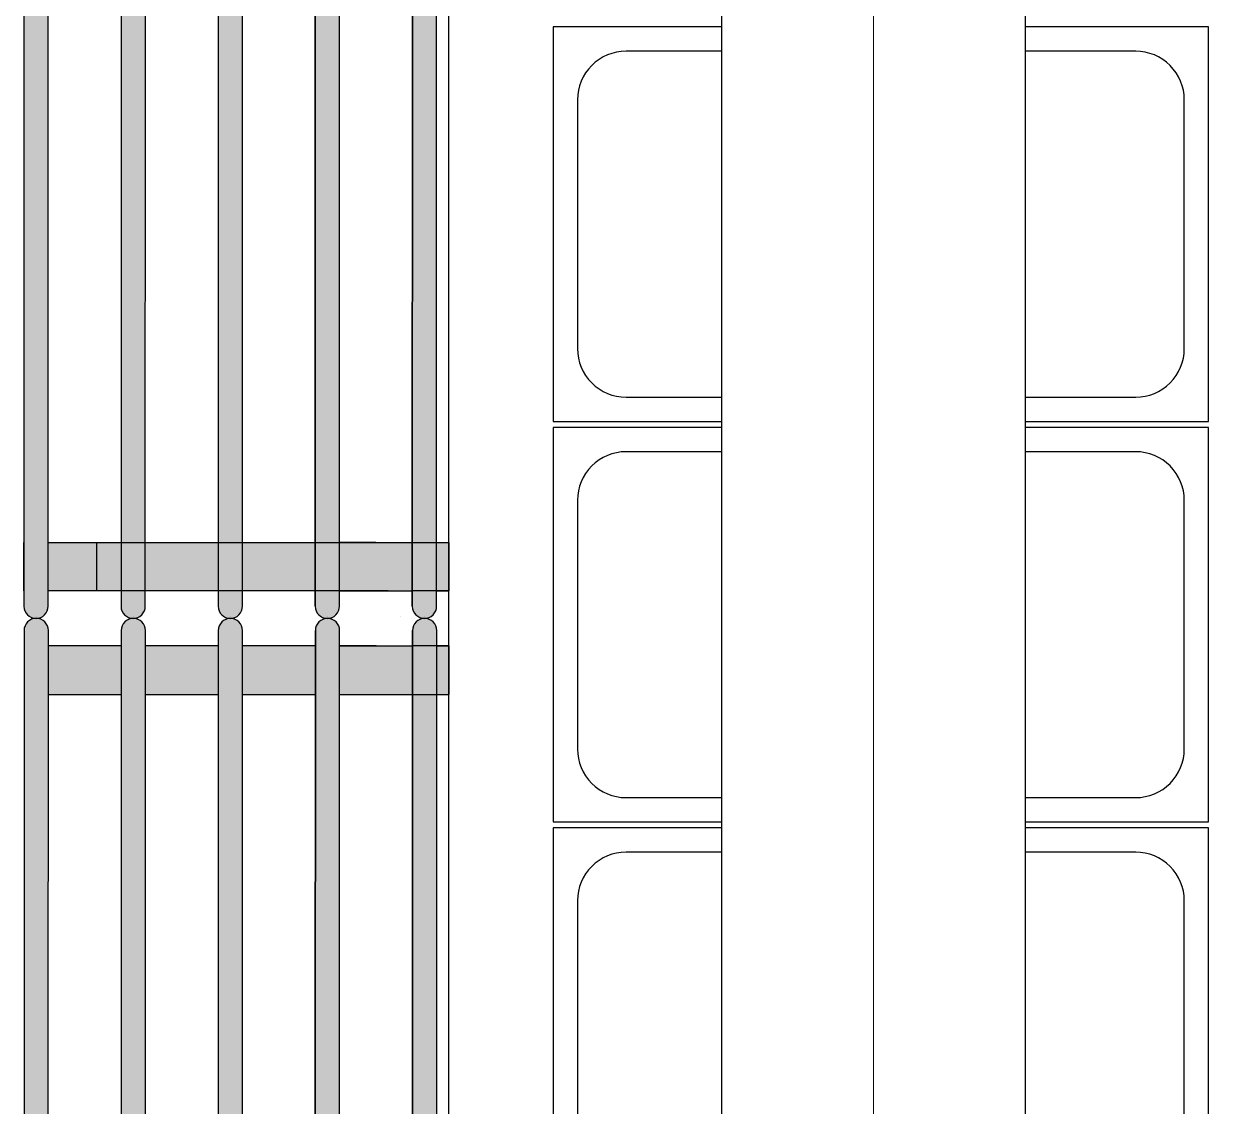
# Model space of a CAD drawing. Header units: centimetres. Extents: x 54005 to 61405, y 90310 to 94744.
# Drawn here: x 56531 to 56629.6, y 92705.1 to 92794.3 of the extents above; entities that cross this region are included whole.
import ezdxf

# ---------------------------------------------------------------- set-up
doc = ezdxf.new("R2010")
doc.units = ezdxf.units.CM
doc.header["$LTSCALE"] = 25
doc.linetypes.add('DASHDOT2', pattern=[0.5, 0.25, -0.125, 0, -0.125])
doc.layers.get('0').update_dxf_attribs({"lineweight": 0})
doc.layers.add('BA_axis', color=5, linetype='DASHDOT2')
doc.layers.add('OC-Mutfak_Ekipman', color=252, linetype='Continuous')

# ---------------------------------------------------------------- blocks, each defined once
blk = doc.blocks.new('salatabar')
at = {"layer": 'OC-Mutfak_Ekipman'}
h = blk.add_hatch(color=256, dxfattribs=at)
h.dxf.hatch_style = 1
h.paths.add_polyline_path([(93530.033, -80957.494, 0.414212), (93531.033, -80958.494, 0.41421), (93532.033, -80957.494), (93532.045, -80809.494, 0.414217), (93531.045, -80808.494, 0.414216), (93530.045, -80809.494)])
h.paths.add_polyline_path([(93522.033, -80957.493, 0.414217), (93523.033, -80958.493, 0.414216), (93524.033, -80957.493), (93524.045, -80809.493, 0.414212), (93523.045, -80808.493, 0.41421), (93522.045, -80809.493)])
h.paths.add_polyline_path([(93514.033, -80957.493, 0.414217), (93515.033, -80958.493, 0.41421), (93516.033, -80957.493), (93516.045, -80809.493, 0.414217), (93515.045, -80808.493, 0.41421), (93514.045, -80809.493)])
h.paths.add_polyline_path([(93508.045, -80809.492, 0.414217), (93507.045, -80808.492, 0.41421), (93506.045, -80809.492), (93506.033, -80957.492, 0.414217), (93507.033, -80958.492, 0.41421), (93508.033, -80957.492)])
h.paths.add_polyline_path([(93498.033, -80957.492, 0.414217), (93499.033, -80958.492, 0.41421), (93500.033, -80957.492), (93500.045, -80809.492, 0.414217), (93499.045, -80808.492, 0.41421), (93498.045, -80809.492)])
h = blk.add_hatch(color=256, dxfattribs=at)
h.dxf.hatch_style = 1
h.paths.add_polyline_path([(93530.044, -80814.756), (93530.045, -80810.756), (93524.045, -80810.755), (93524.044, -80814.755)])
h.paths.add_polyline_path([(93522.044, -80814.755), (93522.045, -80810.755), (93516.045, -80810.755), (93516.044, -80814.755)])
h.paths.add_polyline_path([(93508.045, -80810.754), (93508.044, -80814.754), (93514.044, -80814.755), (93514.045, -80810.755)])
h.paths.add_polyline_path([(93506.044, -80814.754), (93506.045, -80810.754), (93500.045, -80810.754), (93500.044, -80814.754)])
h.paths.add_polyline_path([(93498.044, -80814.754), (93498.045, -80810.754), (93497.045, -80810.754), (93497.044, -80814.754)])
h.paths.add_polyline_path([(93524.033, -80956.231), (93530.033, -80956.232), (93530.034, -80952.232), (93524.034, -80952.231)])
h.paths.add_polyline_path([(93522.033, -80956.231), (93522.034, -80952.231), (93516.034, -80952.231), (93516.033, -80956.231)])
h.paths.add_polyline_path([(93514.033, -80956.23), (93514.034, -80952.23), (93508.034, -80952.23), (93508.033, -80956.23)])
h.paths.add_polyline_path([(93506.033, -80956.23), (93506.034, -80952.23), (93500.034, -80952.23), (93500.033, -80956.23)])
h.paths.add_polyline_path([(93498.033, -80956.229), (93498.034, -80952.229), (93497.033, -80952.229), (93497.033, -80956.229)])
h = blk.add_hatch(color=256, dxfattribs=at)
h.dxf.hatch_style = 1
h.paths.add_polyline_path([(93530.033, -81107.494, 0.414212), (93531.033, -81108.494, 0.41421), (93532.033, -81107.494), (93532.045, -80959.494, 0.414217), (93531.045, -80958.494, 0.414216), (93530.045, -80959.494)])
h.paths.add_polyline_path([(93522.033, -81107.493, 0.414217), (93523.033, -81108.493, 0.414216), (93524.033, -81107.493), (93524.045, -80959.493, 0.414212), (93523.045, -80958.493, 0.41421), (93522.045, -80959.493)])
h.paths.add_polyline_path([(93514.033, -81107.493, 0.414217), (93515.033, -81108.493, 0.41421), (93516.033, -81107.493), (93516.045, -80959.493, 0.414217), (93515.045, -80958.493, 0.41421), (93514.045, -80959.493)])
h.paths.add_polyline_path([(93508.045, -80959.492, 0.414217), (93507.045, -80958.492, 0.41421), (93506.045, -80959.492), (93506.033, -81107.492, 0.414217), (93507.033, -81108.492, 0.41421), (93508.033, -81107.492)])
h.paths.add_polyline_path([(93498.033, -81107.492, 0.414217), (93499.033, -81108.492, 0.41421), (93500.033, -81107.492), (93500.045, -80959.492, 0.414217), (93499.045, -80958.492, 0.41421), (93498.045, -80959.492)])
h = blk.add_hatch(color=256, dxfattribs=at)
h.dxf.hatch_style = 1
h.paths.add_polyline_path([(93530.044, -80964.756), (93530.045, -80960.756), (93524.045, -80960.755), (93524.044, -80964.755)])
h.paths.add_polyline_path([(93522.044, -80964.755), (93522.045, -80960.755), (93516.045, -80960.755), (93516.044, -80964.755)])
h.paths.add_polyline_path([(93508.045, -80960.754), (93508.044, -80964.754), (93514.044, -80964.755), (93514.045, -80960.755)])
h.paths.add_polyline_path([(93506.044, -80964.754), (93506.045, -80960.754), (93500.045, -80960.754), (93500.044, -80964.754)])
h.paths.add_polyline_path([(93498.044, -80964.754), (93498.045, -80960.754), (93497.045, -80960.754), (93497.044, -80964.754)])
h.paths.add_polyline_path([(93524.033, -81106.231), (93530.033, -81106.232), (93530.034, -81102.232), (93524.034, -81102.231)])
h.paths.add_polyline_path([(93522.033, -81106.231), (93522.034, -81102.231), (93516.034, -81102.231), (93516.033, -81106.231)])
h.paths.add_polyline_path([(93514.033, -81106.23), (93514.034, -81102.23), (93508.034, -81102.23), (93508.033, -81106.23)])
h.paths.add_polyline_path([(93506.033, -81106.23), (93506.034, -81102.23), (93500.034, -81102.23), (93500.033, -81106.23)])
h.paths.add_polyline_path([(93498.033, -81106.229), (93498.034, -81102.229), (93497.033, -81102.229), (93497.033, -81106.229)])
for p, q in [((93498.045, -80809.492), (93498.033, -80957.492)), ((93500.045, -80809.492), (93500.033, -80957.492)), ((93500.033, -80957.492), (93500.045, -80809.492)), ((93506.045, -80809.492), (93506.033, -80957.492)), ((93508.045, -80809.492), (93508.033, -80957.492)), ((93508.033, -80957.492), (93508.045, -80809.492)), ((93514.045, -80809.493), (93514.033, -80957.493)), ((93516.033, -80957.493), (93516.045, -80809.493)), ((93522.045, -80809.493), (93522.033, -80957.493)), ((93524.033, -80957.493), (93524.045, -80809.493)), ((93530.045, -80809.494), (93530.033, -80957.494)), ((93532.033, -80957.494), (93532.045, -80809.494)), ((93500.033, -80952.23), (93497.033, -80952.229)), ((93497.033, -80952.229), (93497.033, -80956.229)), ((93497.033, -80956.229), (93497.033, -80952.229)), ((93498.033, -80952.229), (93497.033, -80952.229)), ((93506.033, -80952.23), (93500.033, -80952.23)), ((93506.033, -80952.23), (93503.033, -80952.23)), ((93514.033, -80952.23), (93508.033, -80952.23)), ((93522.033, -80952.231), (93516.033, -80952.231)), ((93530.033, -80952.232), (93524.033, -80952.231)), ((93532.033, -80956.232), (93532.033, -80952.232)), ((93497.033, -80956.229), (93500.033, -80956.23)), ((93498.033, -80956.229), (93497.033, -80956.229)), ((93506.033, -80956.23), (93500.033, -80956.23)), ((93503.033, -80956.23), (93506.033, -80956.23)), ((93508.033, -80956.23), (93514.033, -80956.23)), ((93516.033, -80956.231), (93522.033, -80956.231)), ((93524.033, -80956.231), (93530.033, -80956.232)), ((93499.033, -80958.492), (93499.033, -80958.492)), ((93499.045, -80958.492), (93499.045, -80958.492)), ((93499.045, -80958.63), (93499.045, -80958.63)), ((93501.045, -80958.63), (93501.045, -80958.63)), ((93507.033, -80958.492), (93507.033, -80958.492)), ((93507.045, -80958.492), (93507.045, -80958.492)), ((93507.045, -80958.63), (93507.045, -80958.63)), ((93515.033, -80958.493), (93515.033, -80958.493)), ((93515.045, -80958.493), (93515.045, -80958.493)), ((93515.045, -80958.631), (93515.045, -80958.631)), ((93523.033, -80958.493), (93523.033, -80958.493)), ((93523.045, -80958.493), (93523.045, -80958.493)), ((93523.045, -80958.631), (93523.045, -80958.631)), ((93531.033, -80958.494), (93531.033, -80958.494)), ((93531.045, -80958.494), (93531.045, -80958.494)), ((93531.045, -80958.632), (93531.045, -80958.632)), ((93498.045, -80959.492), (93498.033, -81107.492)), ((93500.045, -80959.492), (93500.033, -81107.492)), ((93500.033, -81107.492), (93500.045, -80959.492)), ((93506.045, -80959.492), (93506.033, -81107.492)), ((93508.045, -80959.492), (93508.033, -81107.492)), ((93508.033, -81107.492), (93508.045, -80959.492)), ((93514.045, -80959.493), (93514.033, -81107.493)), ((93516.033, -81107.493), (93516.045, -80959.493)), ((93522.045, -80959.493), (93522.033, -81107.493)), ((93524.033, -81107.493), (93524.045, -80959.493)), ((93530.045, -80959.494), (93530.033, -81107.494)), ((93532.033, -81107.494), (93532.045, -80959.494)), ((93497.044, -80964.754), (93497.045, -80960.754)), ((93497.044, -80964.754), (93497.045, -80960.754)), ((93497.045, -80960.754), (93500.045, -80960.754)), ((93498.045, -80960.754), (93497.045, -80960.754)), ((93506.045, -80960.754), (93500.045, -80960.754)), ((93502.045, -80960.754), (93508.045, -80960.754)), ((93503.045, -80960.754), (93506.045, -80960.754)), ((93506.045, -80960.754), (93503.045, -80960.754)), ((93508.045, -80960.754), (93514.045, -80960.755)), ((93510.045, -80960.755), (93516.045, -80960.755)), ((93516.045, -80960.755), (93522.045, -80960.755)), ((93518.045, -80960.755), (93524.045, -80960.755)), ((93524.045, -80960.755), (93530.045, -80960.756)), ((93526.045, -80960.756), (93526.044, -80964.756)), ((93532.045, -80960.756), (93532.044, -80964.756)), ((93500.044, -80964.754), (93497.044, -80964.754)), ((93498.044, -80964.754), (93497.044, -80964.754)), ((93506.044, -80964.754), (93500.044, -80964.754)), ((93508.044, -80964.754), (93502.044, -80964.754)), ((93506.044, -80964.754), (93503.044, -80964.754)), ((93503.044, -80964.754), (93506.044, -80964.754)), ((93514.044, -80964.755), (93508.044, -80964.754)), ((93516.044, -80964.755), (93510.044, -80964.755)), ((93522.044, -80964.755), (93516.044, -80964.755)), ((93524.044, -80964.755), (93518.044, -80964.755)), ((93530.044, -80964.756), (93524.044, -80964.755))]:
    blk.add_line(p, q, dxfattribs=at)
for points in [[(93497.045, -80898.065), (93497.045, -81050.705), (93427.045, -81050.705), (93427.045, -80898.065)], [(93497.045, -80898.065), (93497.045, -81050.705), (93427.045, -81050.705), (93427.045, -80898.065)], [(93449.545, -81050.665), (93449.545, -80898.065), (93474.545, -80898.065), (93474.545, -81050.665)]]:
    blk.add_lwpolyline(points, close=True, dxfattribs=at)
for points in [[(93449.545, -80908.726), (93434.438, -80908.726), (93434.438, -80941.226), (93449.545, -80941.226)], [(93449.545, -80908.726), (93434.438, -80908.726), (93434.438, -80941.226), (93449.545, -80941.226)], [(93474.545, -80941.226), (93488.438, -80941.226), (93488.438, -80908.726), (93474.545, -80908.726)], [(93474.545, -80941.226), (93488.438, -80941.226), (93488.438, -80908.726), (93474.545, -80908.726)], [(93449.545, -80941.726), (93434.438, -80941.726), (93434.438, -80974.226), (93449.545, -80974.226)], [(93449.545, -80941.726), (93434.438, -80941.726), (93434.438, -80974.226), (93449.545, -80974.226)], [(93474.545, -80974.226), (93488.438, -80974.226), (93488.438, -80941.726), (93474.545, -80941.726)], [(93474.545, -80974.226), (93488.438, -80974.226), (93488.438, -80941.726), (93474.545, -80941.726)], [(93449.545, -80974.726), (93434.438, -80974.726), (93434.438, -81007.226), (93449.545, -81007.226)], [(93449.545, -80974.726), (93434.438, -80974.726), (93434.438, -81007.226), (93449.545, -81007.226)], [(93474.545, -81007.226), (93488.438, -81007.226), (93488.438, -80974.726), (93474.545, -80974.726)], [(93474.545, -81007.226), (93488.438, -81007.226), (93488.438, -80974.726), (93474.545, -80974.726)]]:
    blk.add_lwpolyline(points, dxfattribs=at)
for points in [[(93449.545, -80910.726), (93440.438, -80910.726, 0.414214), (93436.438, -80914.726), (93436.438, -80935.226, 0.414214), (93440.438, -80939.226), (93449.545, -80939.226)], [(93449.545, -80910.726), (93440.438, -80910.726, 0.414214), (93436.438, -80914.726), (93436.438, -80935.226, 0.414214), (93440.438, -80939.226), (93449.545, -80939.226)], [(93474.545, -80939.226), (93482.438, -80939.226, 0.414214), (93486.438, -80935.226), (93486.438, -80914.726, 0.414214), (93482.438, -80910.726), (93474.545, -80910.726)], [(93474.545, -80939.226), (93482.438, -80939.226, 0.414214), (93486.438, -80935.226), (93486.438, -80914.726, 0.414214), (93482.438, -80910.726), (93474.545, -80910.726)], [(93449.545, -80943.726), (93440.438, -80943.726, 0.414214), (93436.438, -80947.726), (93436.438, -80968.226, 0.414214), (93440.438, -80972.226), (93449.545, -80972.226)], [(93449.545, -80943.726), (93440.438, -80943.726, 0.414214), (93436.438, -80947.726), (93436.438, -80968.226, 0.414214), (93440.438, -80972.226), (93449.545, -80972.226)], [(93474.545, -80972.226), (93482.438, -80972.226, 0.414214), (93486.438, -80968.226), (93486.438, -80947.726, 0.414214), (93482.438, -80943.726), (93474.545, -80943.726)], [(93474.545, -80972.226), (93482.438, -80972.226, 0.414214), (93486.438, -80968.226), (93486.438, -80947.726, 0.414214), (93482.438, -80943.726), (93474.545, -80943.726)], [(93449.545, -80976.726), (93440.438, -80976.726, 0.414214), (93436.438, -80980.726), (93436.438, -81001.226, 0.414214), (93440.438, -81005.226), (93449.545, -81005.226)], [(93449.545, -80976.726), (93440.438, -80976.726, 0.414214), (93436.438, -80980.726), (93436.438, -81001.226, 0.414214), (93440.438, -81005.226), (93449.545, -81005.226)], [(93474.545, -81005.226), (93482.438, -81005.226, 0.414214), (93486.438, -81001.226), (93486.438, -80980.726, 0.414214), (93482.438, -80976.726), (93474.545, -80976.726)], [(93474.545, -81005.226), (93482.438, -81005.226, 0.414214), (93486.438, -81001.226), (93486.438, -80980.726, 0.414214), (93482.438, -80976.726), (93474.545, -80976.726)]]:
    blk.add_lwpolyline(points, format="xyb", dxfattribs=at)
for centre, start, end in [((93499.033, -80957.492), 179.99627, 269.99627), ((93499.033, -80957.492), 269.99627, 359.99627), ((93507.033, -80957.492), 179.99627, 269.99627), ((93507.033, -80957.492), 269.99627, 359.99627), ((93515.033, -80957.493), 179.99627, 269.99627), ((93515.033, -80957.493), 269.99627, 359.99627), ((93523.033, -80957.493), 179.99627, 269.99627), ((93523.033, -80957.493), 269.99627, 359.99627), ((93531.033, -80957.494), 179.99627, 269.99627), ((93531.033, -80957.494), 269.99627, 359.99627), ((93499.045, -80959.492), 89.99627, 179.99627), ((93499.045, -80959.492), 359.99627, 89.99627), ((93507.045, -80959.492), 89.99627, 179.99627), ((93507.045, -80959.492), 359.99627, 89.99627), ((93515.045, -80959.493), 89.99627, 179.99627), ((93515.045, -80959.493), 359.99627, 89.99627), ((93523.045, -80959.493), 89.99627, 179.99627), ((93523.045, -80959.493), 359.99627, 89.99627), ((93531.045, -80959.494), 89.99627, 179.99627), ((93531.045, -80959.494), 359.99627, 89.99627)]:
    blk.add_arc(centre, 1, start, end, dxfattribs=at)

msp = doc.modelspace()

# ---------------------------------------------------------------- linework, layer by layer
msp.add_line((56600.95, 92894.881), (56600.95, 92594.881))

# ---------------------------------------------------------------- block references
at = {"layer": 'BA_axis', "linetype": 'ByBlock', "rotation": 180}
msp.add_blockref('salatabar', (150062.995, 11786.816), dxfattribs=at)

doc.saveas('drawing.dxf')
